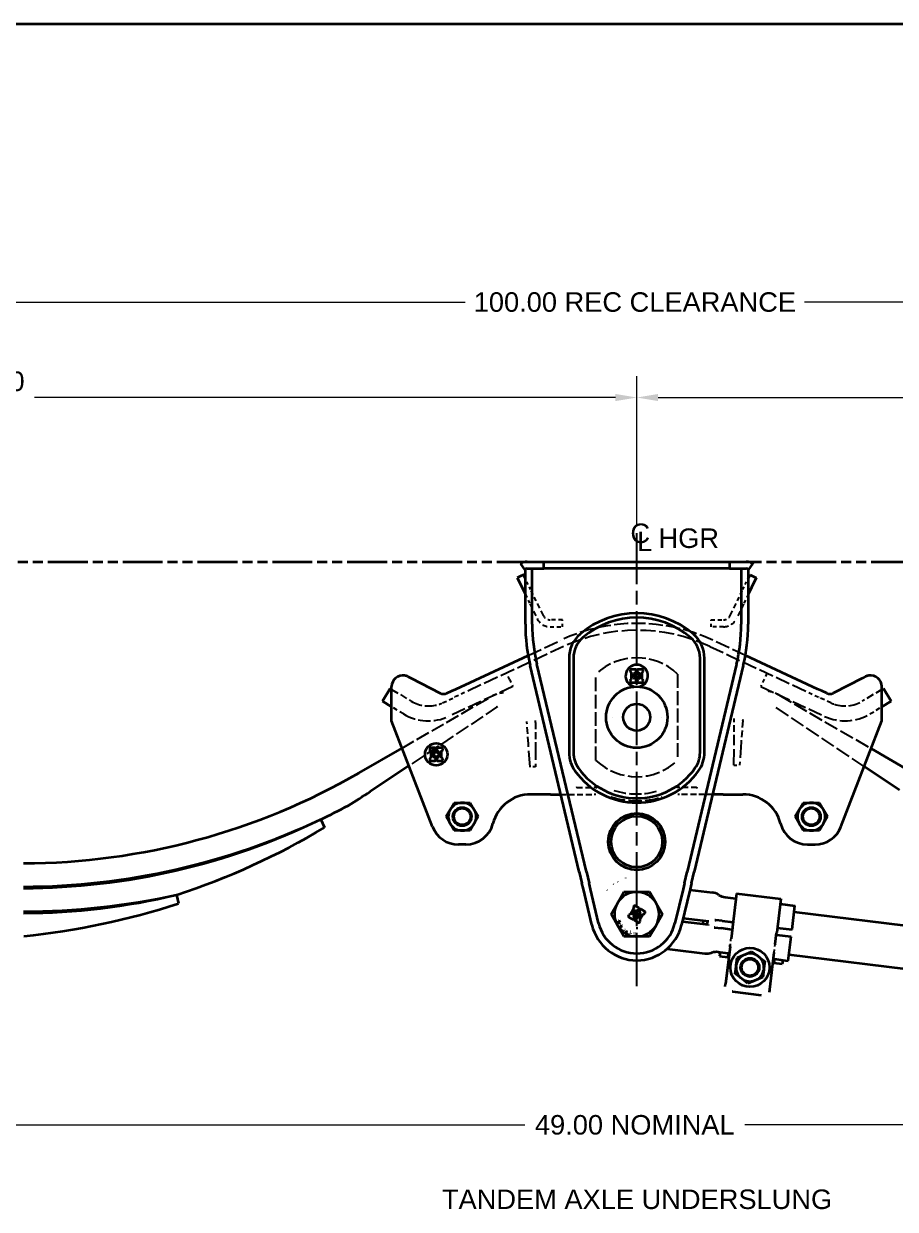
# Model space of a CAD drawing. Header units: inches. Extents: x 0 to 133, y 0 to 86.
# Drawn here: x 47.95 to 77.28, y 46.04 to 85.92 of the extents above; entities that cross this region are included whole.
import ezdxf
from ezdxf.enums import TextEntityAlignment as Align

# ---------------------------------------------------------------- set-up
doc = ezdxf.new("R2010")
doc.units = ezdxf.units.IN
doc.header["$LTSCALE"] = 4
doc.header["$MEASUREMENT"] = 0
for name, pattern in [('CHAIN', [0.7087, 0.4724, -0.0591, 0.1181, -0.0591]), ('DASHED', [0.2067, 0.1654, -0.0413]), ('DOUBLE_DASH_CHAIN', [1.2403, 0.6614, -0.0827, 0.1654, -0.0827, 0.1654, -0.0827])]:
    doc.linetypes.add(name, pattern=pattern)
for name, color, linetype, lineweight in [('Center Mark(Hutchens)', 7, 'Continuous', 25), ('Centerline(Hutchens)', 7, 'Continuous', 25), ('Dimensions(Hutchens)', 7, 'Continuous', 25), ('Hidden Edges(Hutchens)', 7, 'DASHED', 25), ('Phantom Lines(Hutchens)', 7, 'DOUBLE_DASH_CHAIN', 70), ('Sketch Geometry(Hutchens)', 7, 'Continuous', 35), ('Symbols(Hutchens)', 7, 'Continuous', 25), ('Visible Edges(Hutchens)', 7, 'Continuous', 35)]:
    doc.layers.add(name, color=color, linetype=linetype, lineweight=lineweight)
doc.styles.add('Hutchens .164', font='ARIAL.TTF')
doc.styles.add('Hutchens .180', font='ARIAL.TTF')
doc.dimstyles.new('HUTCHENS STD DIM X.XX', dxfattribs={"dimscale": 4, "dimtxt": 0.164, "dimasz": 0.18, "dimexe": 0.18, "dimexo": 0.0625, "dimgap": 0.09, "dimtad": 0, "dimtih": 1, "dimtoh": 1, "dimrnd": 1e-08, "dimzin": 4, "dimdsep": 46, "dimtxsty": 'Hutchens .164', "dimcen": 0.09, "dimclrd": 211, "dimclre": 211, "dimclrt": 7, "dimadec": 0, "dimazin": 1, "dimtfac": 0.762195, "dimtofl": 0, "dimtmove": 0, "dimatfit": 3, "dimfxl": 0, "dimtolj": 1, "dimtzin": 0, "dimlwd": 9, "dimlwe": 9, "dimarcsym": 0})

# ---------------------------------------------------------------- blocks, each defined once
blk = doc.blocks.new('Borders D-SIZE')
at = {"layer": 'Sketch Geometry(Hutchens)'}
blk.add_line((0.9537, 21.4797), (32.9537, 21.4797), dxfattribs=at)
at = {"layer": 'Symbols(Hutchens)', "color": 7}
for tag, height, style, p in [('PART_NO', 0.164, 'Hutchens .164', (33.0853, 2.8866)), ('REV', 0.18, 'Hutchens .180', (33.0853, 1.5662)), ('SHTS_(TOTAL)', 0.164, 'Hutchens .164', (33.1339, 0.6452))]:
    blk.add_attdef(tag, text='', height=height, rotation=270, dxfattribs=dict(at, style=style)).set_placement(p, align=Align.MIDDLE_CENTER)
blk = doc.blocks.new('*D31')
at = {"layer": 'Defpoints', "color": 0, "linetype": 'Continuous'}
for p in [(43.929, 61.04), (93.104, 61.05), (93.104, 48.88)]:
    blk.add_point(p, dxfattribs=at)
at = {"layer": 'Dimensions(Hutchens)', "color": 211, "linetype": 'Continuous', "lineweight": 9}
for p, q in [((43.929, 60.79), (43.929, 48.16)), ((93.104, 60.8), (93.104, 48.16)), ((44.649, 48.88), (64.817, 48.88)), ((92.384, 48.88), (72.216, 48.88))]:
    blk.add_line(p, q, dxfattribs=at)
at = {"layer": 'Dimensions(Hutchens)', "color": 211, "linetype": 'Continuous'}
for points in [[(44.649, 49), (44.649, 48.76), (43.929, 48.88)], [(92.384, 49), (92.384, 48.76), (93.104, 48.88)]]:
    blk.add_solid(points, dxfattribs=at)
at = {"layer": 'Dimensions(Hutchens)', "color": 7, "linetype": 'Continuous', "lineweight": 9, "insert": (68.516, 48.88), "char_height": 0.656, "attachment_point": 5, "style": 'Hutchens .164'}
blk.add_mtext('\\A1;49.00 NOMINAL', dxfattribs=at)
blk = doc.blocks.new('*D35')
at = {"layer": 'Defpoints', "color": 0, "linetype": 'Continuous'}
for p in [(68.582, 73.346), (68.582, 68.786), (25.082, 68.517)]:
    blk.add_point(p, dxfattribs=at)
at = {"layer": 'Dimensions(Hutchens)', "color": 211, "linetype": 'Continuous', "lineweight": 9}
for p, q in [((25.082, 68.767), (25.082, 74.066)), ((68.582, 69.036), (68.582, 74.066)), ((25.802, 73.346), (45.353, 73.346)), ((67.862, 73.346), (48.311, 73.346))]:
    blk.add_line(p, q, dxfattribs=at)
at = {"layer": 'Dimensions(Hutchens)', "color": 211, "linetype": 'Continuous'}
for points in [[(25.802, 73.466), (25.802, 73.226), (25.082, 73.346)], [(67.862, 73.466), (67.862, 73.226), (68.582, 73.346)]]:
    blk.add_solid(points, dxfattribs=at)
at = {"layer": 'Dimensions(Hutchens)', "color": 7, "linetype": 'Continuous', "lineweight": 9, "insert": (46.832, 73.346), "char_height": 0.656, "attachment_point": 5, "style": 'Hutchens .164'}
blk.add_mtext('\\A1;43.50\\PTYP', dxfattribs=at)
blk = doc.blocks.new('*D38')
at = {"layer": 'Defpoints', "color": 0, "linetype": 'Continuous'}
for p in [(112.082, 73.346), (68.582, 68.786), (112.082, 68.858)]:
    blk.add_point(p, dxfattribs=at)
at = {"layer": 'Dimensions(Hutchens)', "color": 211, "linetype": 'Continuous', "lineweight": 9}
for p, q in [((68.582, 69.036), (68.582, 74.066)), ((112.082, 69.108), (112.082, 74.066)), ((69.302, 73.346), (88.853, 73.346)), ((111.362, 73.346), (91.811, 73.346))]:
    blk.add_line(p, q, dxfattribs=at)
at = {"layer": 'Dimensions(Hutchens)', "color": 211, "linetype": 'Continuous'}
for points in [[(69.302, 73.466), (69.302, 73.226), (68.582, 73.346)], [(111.362, 73.466), (111.362, 73.226), (112.082, 73.346)]]:
    blk.add_solid(points, dxfattribs=at)
at = {"layer": 'Dimensions(Hutchens)', "color": 7, "linetype": 'Continuous', "lineweight": 9, "insert": (90.332, 73.346), "char_height": 0.656, "attachment_point": 5, "style": 'Hutchens .164'}
blk.add_mtext('\\A1;43.50', dxfattribs=at)
blk = doc.blocks.new('*D39')
at = {"layer": 'Defpoints', "color": 0, "linetype": 'Continuous'}
for p in [(18.519, 76.553), (118.519, 64.393), (18.519, 58.906)]:
    blk.add_point(p, dxfattribs=at)
at = {"layer": 'Dimensions(Hutchens)', "color": 211, "linetype": 'Continuous', "lineweight": 9}
for p, q in [((18.519, 59.156), (18.519, 77.273)), ((118.519, 64.643), (118.519, 77.273)), ((19.239, 76.553), (62.809, 76.553)), ((117.799, 76.553), (74.229, 76.553))]:
    blk.add_line(p, q, dxfattribs=at)
at = {"layer": 'Dimensions(Hutchens)', "color": 211, "linetype": 'Continuous'}
for points in [[(19.239, 76.673), (19.239, 76.433), (18.519, 76.553)], [(117.799, 76.673), (117.799, 76.433), (118.519, 76.553)]]:
    blk.add_solid(points, dxfattribs=at)
at = {"layer": 'Dimensions(Hutchens)', "color": 7, "linetype": 'Continuous', "lineweight": 9, "insert": (68.519, 76.553), "char_height": 0.656, "attachment_point": 5, "style": 'Hutchens .164'}
blk.add_mtext('\\A1;100.00 REC CLEARANCE', dxfattribs=at)
blk = doc.blocks.new('CL HGR')
at = {"layer": 'Symbols(Hutchens)', "color": 7, "char_height": 0.164, "attachment_point": 5, "style": 'Hutchens .164'}
for s, insert in [('C', (0.0294, -0.0028)), ('L', (0.068, -0.0698)), ('HGR', (0.4373, -0.044))]:
    blk.add_mtext(s, dxfattribs=dict(at, insert=insert))

msp = doc.modelspace()

# ---------------------------------------------------------------- linework, layer by layer
at = {"layer": 'Center Mark(Hutchens)', "linetype": 'CHAIN', "ltscale": 0.069341}
msp.add_line((68.5819, 55.9681), (68.5819, 55.4681), dxfattribs=at)
at = {"layer": 'Centerline(Hutchens)', "linetype": 'CHAIN', "ltscale": 0.954115}
msp.add_line((68.5819, 53.5419), (68.5819, 68.7858), dxfattribs=at)
at = {"layer": 'Hidden Edges(Hutchens)', "ltscale": 0.148122}
for p, q in [((64.9284, 67.0542), (64.8319, 67.252)), ((72.2355, 67.0542), (72.3319, 67.252))]:
    msp.add_line(p, q, dxfattribs=at)
at = {"layer": 'Hidden Edges(Hutchens)', "ltscale": 0.105982}
for p, q in [((65.0104, 66.8862), (64.9284, 67.0542)), ((72.1535, 66.8862), (72.2355, 67.0542))]:
    msp.add_line(p, q, dxfattribs=at)
at = {"layer": 'Hidden Edges(Hutchens)', "ltscale": 0.167822}
for p, q in [((64.8319, 66.7228), (64.9845, 66.41)), ((72.3319, 66.7228), (72.1794, 66.41))]:
    msp.add_line(p, q, dxfattribs=at)
at = {"layer": 'Hidden Edges(Hutchens)', "ltscale": 0.202177}
for p, q in [((65.193, 66.5117), (65.0104, 66.8862)), ((71.9709, 66.5117), (72.1535, 66.8862))]:
    msp.add_line(p, q, dxfattribs=at)
at = {"layer": 'Hidden Edges(Hutchens)', "ltscale": 0.265712}
for p, q in [((64.9845, 66.41), (65.2292, 65.9083)), ((65.4377, 66.01), (65.193, 66.5117)), ((71.7262, 66.01), (71.9709, 66.5117)), ((72.1794, 66.41), (71.9347, 65.9083))]:
    msp.add_line(p, q, dxfattribs=at)
at = {"layer": 'Hidden Edges(Hutchens)', "ltscale": 0.199666}
for p, q in [((66.0819, 65.8696), (65.6624, 65.8696)), ((71.0819, 65.8696), (71.5015, 65.8696)), ((65.6624, 65.6376), (66.0819, 65.6376)), ((71.5015, 65.6376), (71.0819, 65.6376))]:
    msp.add_line(p, q, dxfattribs=at)
at = {"layer": 'Hidden Edges(Hutchens)', "ltscale": 0.110372}
for p, q in [((66.0819, 65.6376), (66.0819, 65.8696)), ((71.0819, 65.6376), (71.0819, 65.8696))]:
    msp.add_line(p, q, dxfattribs=at)
at = {"layer": 'Hidden Edges(Hutchens)', "ltscale": 0.733662}
for p, q in [((64.924, 64.6713), (66.0239, 65.1832)), ((72.2399, 64.6713), (71.14, 65.1832))]:
    msp.add_line(p, q, dxfattribs=at)
at = {"layer": 'Hidden Edges(Hutchens)', "ltscale": 0.742629}
for p, q in [((66.1217, 64.9729), (62.7867, 63.4207)), ((71.0421, 64.9729), (74.3772, 63.4207))]:
    msp.add_line(p, q, dxfattribs=at)
at = {"layer": 'Hidden Edges(Hutchens)', "ltscale": 0.186893}
for p, q in [((64.3045, 63.8513), (64.199, 64.078)), ((72.9644, 64.0782), (72.8589, 63.8516))]:
    msp.add_line(p, q, dxfattribs=at)
at = {"layer": 'Hidden Edges(Hutchens)', "ltscale": 0.118944}
for p, q in [((64.3045, 63.8513), (64.41, 63.6247)), ((72.8589, 63.8516), (72.7534, 63.6249))]:
    msp.add_line(p, q, dxfattribs=at)
at = {"layer": 'Hidden Edges(Hutchens)', "ltscale": 0.702646}
for p, q in [((67.2069, 61.1407), (67.2069, 64.0454)), ((69.9569, 64.0454), (69.9569, 61.1407))]:
    msp.add_line(p, q, dxfattribs=at)
at = {"layer": 'Hidden Edges(Hutchens)', "ltscale": 0.366158}
msp.add_line((60.3319, 63.5285), (60.991, 63.1319), dxfattribs=at)
at = {"layer": 'Hidden Edges(Hutchens)', "ltscale": 0.71813}
for p, q in [((64.41, 63.6247), (62.2568, 62.6225)), ((72.7534, 63.6249), (74.9066, 62.6228))]:
    msp.add_line(p, q, dxfattribs=at)
at = {"layer": 'Hidden Edges(Hutchens)', "ltscale": 0.187622}
for p, q in [((62.7867, 63.4207), (62.4553, 63.2665)), ((74.3772, 63.4207), (74.7086, 63.2665))]:
    msp.add_line(p, q, dxfattribs=at)
at = {"layer": 'Hidden Edges(Hutchens)', "ltscale": 0.366436}
msp.add_line((76.8319, 63.5291), (76.1724, 63.1321), dxfattribs=at)
at = {"layer": 'Hidden Edges(Hutchens)', "ltscale": 0.696024}
msp.add_line((60.684, 61.5577), (63.6751, 63.2827), dxfattribs=at)
at = {"layer": 'Hidden Edges(Hutchens)', "ltscale": 0.214996}
msp.add_line((62.0458, 63.0759), (62.4553, 63.2665), dxfattribs=at)
at = {"layer": 'Hidden Edges(Hutchens)', "ltscale": 0.724523}
msp.add_line((73.3631, 63.3412), (76.4722, 61.538), dxfattribs=at)
at = {"layer": 'Hidden Edges(Hutchens)', "ltscale": 0.214733}
msp.add_line((75.1176, 63.0761), (74.7086, 63.2665), dxfattribs=at)
at = {"layer": 'Hidden Edges(Hutchens)', "ltscale": 0.222863}
msp.add_line((60.7331, 62.7035), (60.3319, 62.945), dxfattribs=at)
at = {"layer": 'Hidden Edges(Hutchens)', "ltscale": 0.722965}
msp.add_line((63.8997, 62.9494), (60.9146, 60.9614), dxfattribs=at)
at = {"layer": 'Hidden Edges(Hutchens)', "ltscale": 0.017527}
msp.add_line((63.8797, 62.9589), (63.8638, 62.9254), dxfattribs=at)
at = {"layer": 'Hidden Edges(Hutchens)', "ltscale": 0.743437}
msp.add_line((76.2381, 60.9327), (73.1735, 62.9844), dxfattribs=at)
at = {"layer": 'Hidden Edges(Hutchens)', "ltscale": 0.223141}
msp.add_line((76.4303, 62.7037), (76.8319, 62.9455), dxfattribs=at)
at = {"layer": 'Hidden Edges(Hutchens)'}
for p, q in [((64.8877, 62.4185), (64.8877, 62.4186)), ((72.1484, 62.48), (72.1484, 62.48))]:
    msp.add_line(p, q, dxfattribs=at)
at = {"layer": 'Hidden Edges(Hutchens)', "ltscale": 0.350022}
for p, q in [((64.9362, 61.7023), (64.8877, 62.4185)), ((72.1484, 62.48), (72.0981, 61.7638))]:
    msp.add_line(p, q, dxfattribs=at)
at = {"layer": 'Hidden Edges(Hutchens)', "ltscale": 0.349333}
for p, q in [((65.1747, 62.4194), (65.1769, 61.703)), ((71.8575, 61.7652), (71.8614, 62.4816))]:
    msp.add_line(p, q, dxfattribs=at)
at = {"layer": 'Hidden Edges(Hutchens)', "ltscale": 0.548042}
for p, q in [((67.7589, 62.5931), (67.7589, 62.5931)), ((69.4049, 62.5931), (69.4049, 62.5931))]:
    msp.add_line(p, q, dxfattribs=at)
at = {"layer": 'Hidden Edges(Hutchens)', "ltscale": 0.818712}
for p, q in [((64.9892, 60.9189), (64.9362, 61.7023)), ((72.0981, 61.7638), (72.0432, 60.9806))]:
    msp.add_line(p, q, dxfattribs=at)
at = {"layer": 'Hidden Edges(Hutchens)', "ltscale": 0.817991}
for p, q in [((65.1769, 61.703), (65.1792, 60.9194)), ((71.8532, 60.9816), (71.8575, 61.7652))]:
    msp.add_line(p, q, dxfattribs=at)
at = {"layer": 'Hidden Edges(Hutchens)', "ltscale": 0.090374}
for p, q in [((65.1792, 60.9194), (64.9892, 60.9189)), ((71.8532, 60.9816), (72.0432, 60.9806))]:
    msp.add_line(p, q, dxfattribs=at)
at = {"layer": 'Hidden Edges(Hutchens)', "ltscale": 0.273479}
for p, q in [((66.573, 60.2313), (67.1475, 60.2313)), ((70.5909, 60.2313), (70.0164, 60.2313))]:
    msp.add_line(p, q, dxfattribs=at)
at = {"layer": 'Hidden Edges(Hutchens)', "ltscale": 0.273787}
for p, q in [((66.0263, 59.9993), (66.573, 59.9993)), ((71.1376, 59.9993), (70.5909, 59.9993))]:
    msp.add_line(p, q, dxfattribs=at)
at = {"layer": 'Hidden Edges(Hutchens)', "ltscale": 0.301688}
for p, q in [((66.573, 59.9993), (67.1475, 59.9993)), ((70.5909, 59.9993), (70.0164, 59.9993))]:
    msp.add_line(p, q, dxfattribs=at)
at = {"layer": 'Hidden Edges(Hutchens)', "ltscale": 0.007043}
for p, q in [((67.9342, 57.0721), (67.9418, 57.0591)), ((68.2035, 57.1909), (68.2079, 57.1765)), ((67.6021, 56.7681), (67.5904, 56.7776)), ((67.8107, 56.9708), (67.8016, 56.9827))]:
    msp.add_line(p, q, dxfattribs=at)
at = {"layer": 'Hidden Edges(Hutchens)', "ltscale": 0.125298}
for p, q in [((71.7211, 54.8672), (71.7532, 55.1285)), ((73.2099, 54.6843), (73.242, 54.9455))]:
    msp.add_line(p, q, dxfattribs=at)
at = {"layer": 'Hidden Edges(Hutchens)', "ltscale": 1.90448e-05}
for p, q in [((71.6945, 54.6482), (71.6942, 54.6482)), ((71.6777, 54.5142), (71.678, 54.5142))]:
    msp.add_line(p, q, dxfattribs=at)
at = {"layer": 'Hidden Edges(Hutchens)', "ltscale": 0.005895}
msp.add_line((73.242, 54.9455), (73.2433, 54.9558), dxfattribs=at)
at = {"layer": 'Hidden Edges(Hutchens)', "ltscale": 0.152027, "flags": 128}
for points in [[(62.4553, 63.2665), (62.4441, 63.2723)], [(74.7086, 63.2665), (74.7197, 63.2723)]]:
    msp.add_lwpolyline(points, dxfattribs=at)
at = {"layer": 'Hidden Edges(Hutchens)', "ltscale": 0.842816, "flags": 128}
msp.add_lwpolyline([(64.8877, 62.4186), (64.8843, 62.4481)], dxfattribs=at)
at = {"layer": 'Hidden Edges(Hutchens)', "ltscale": 0.680729, "flags": 128}
for points in [[(65.1747, 62.4194), (65.1721, 62.488)], [(71.8614, 62.4816), (71.8641, 62.5502)]]:
    msp.add_lwpolyline(points, dxfattribs=at)
at = {"layer": 'Hidden Edges(Hutchens)', "ltscale": 0.809878, "flags": 128}
msp.add_lwpolyline([(72.1484, 62.48), (72.1644, 62.5311)], dxfattribs=at)
at = {"layer": 'Hidden Edges(Hutchens)', "ltscale": 0.565589, "flags": 128}
for points in [[(66.573, 60.2313), (66.5409, 60.2213)], [(70.5909, 60.2313), (70.623, 60.2213)]]:
    msp.add_lwpolyline(points, dxfattribs=at)
at = {"layer": 'Hidden Edges(Hutchens)', "ltscale": 0.301803, "flags": 128}
for points in [[(67.2094, 60.2305), (67.2329, 60.2297)], [(69.9545, 60.2305), (69.931, 60.2297)]]:
    msp.add_lwpolyline(points, dxfattribs=at)
at = {"layer": 'Hidden Edges(Hutchens)', "ltscale": 0.27242, "flags": 128}
for points in [[(67.7436, 59.9084), (67.7212, 59.9153)], [(69.4202, 59.9084), (69.4427, 59.9153)]]:
    msp.add_lwpolyline(points, dxfattribs=at)
at = {"layer": 'Hidden Edges(Hutchens)', "ltscale": 0.256272}
for centre, start, end in [((65.6624, 66.1196), 206, 270), ((71.5015, 66.1196), 270, 334)]:
    msp.add_arc(centre, 0.482, start, end, dxfattribs=at)
at = {"layer": 'Hidden Edges(Hutchens)', "ltscale": 0.132873}
for centre, start, end in [((65.6624, 66.1196), 206, 270), ((71.5015, 66.1196), 270, 334)]:
    msp.add_arc(centre, 0.25, start, end, dxfattribs=at)
at = {"layer": 'Hidden Edges(Hutchens)', "ltscale": 0.709781}
msp.add_arc((68.5819, 59.6868), 6.0625, 65.04207, 114.95793, dxfattribs=at)
at = {"layer": 'Hidden Edges(Hutchens)', "ltscale": 0.767947}
msp.add_arc((68.5819, 59.6868), 5.8305, 65.04207, 114.95793, dxfattribs=at)
at = {"layer": 'Hidden Edges(Hutchens)', "ltscale": 0.73347}
for start, end in [(46.56746, 133.43254), (226.56746, 313.43254)]:
    msp.add_arc((68.5819, 62.5931), 2, start, end, dxfattribs=at)
at = {"layer": 'Hidden Edges(Hutchens)', "ltscale": 0.211001}
for centre, start, end in [((64.1747, 62.4164), 94.5724, 119.97324), ((72.8614, 62.4761), 59.88663, 85.28747)]:
    msp.add_arc(centre, 1, start, end, dxfattribs=at)
at = {"layer": 'Hidden Edges(Hutchens)', "ltscale": 0.589199}
for centre, start, end in [((61.5711, 64.0958), 238.95793, 288.57856), ((75.5923, 64.096), 251.42144, 301.04207)]:
    msp.add_arc(centre, 1.125, start, end, dxfattribs=at)
at = {"layer": 'Hidden Edges(Hutchens)', "ltscale": 0.059545}
for centre, start, end in [((61.5711, 64.0958), 288.57856, 294.95793), ((75.5923, 64.096), 245.04207, 251.42144)]:
    msp.add_arc(centre, 1.125, start, end, dxfattribs=at)
at = {"layer": 'Hidden Edges(Hutchens)', "ltscale": 0.64032}
for centre, start, end in [((61.5711, 64.0958), 238.95793, 294.95793), ((75.5923, 64.096), 245.04207, 301.04207)]:
    msp.add_arc(centre, 1.625, start, end, dxfattribs=at)
at = {"layer": 'Hidden Edges(Hutchens)', "ltscale": 0.029384}
for centre, start, end in [((67.1475, 57.9993), 88.41052, 90), ((70.0164, 57.9993), 90, 91.58948)]:
    msp.add_arc(centre, 2.232, start, end, dxfattribs=at)
at = {"layer": 'Hidden Edges(Hutchens)', "ltscale": 0.02632}
for centre, start, end in [((67.1475, 57.9993), 88.41052, 90), ((70.0164, 57.9993), 90, 91.58948)]:
    msp.add_arc(centre, 2, start, end, dxfattribs=at)
at = {"layer": 'Hidden Edges(Hutchens)', "ltscale": 0.686378}
msp.add_arc((68.5819, 62.5931), 2.8125, 252.65856, 287.34144, dxfattribs=at)
at = {"layer": 'Hidden Edges(Hutchens)', "ltscale": 0.629759}
msp.add_arc((68.5819, 62.5931), 2.5805, 252.65856, 287.34144, dxfattribs=at)
at = {"layer": 'Phantom Lines(Hutchens)', "lineweight": 35, "ltscale": 0.507841}
msp.add_line((16.0061, 67.8251), (121.8251, 67.8251), dxfattribs=at)
at = {"layer": 'Visible Edges(Hutchens)'}
for p, q in [((64.8944, 67.8251), (65.4569, 67.8251)), ((65.4569, 67.8251), (65.8319, 67.8251)), ((65.4569, 67.5931), (65.4569, 67.8251)), ((65.8319, 67.8251), (68.5507, 67.8251)), ((68.5507, 67.8251), (68.6132, 67.8251)), ((68.5819, 67.7938), (68.5507, 67.8251)), ((68.6132, 67.8251), (68.5819, 67.7938)), ((68.6132, 67.8251), (71.3319, 67.8251)), ((71.3319, 67.8251), (71.7069, 67.8251)), ((71.7069, 67.8251), (72.2694, 67.8251)), ((71.7069, 67.8251), (71.7069, 67.5931)), ((64.8123, 67.5671), (64.679, 67.757)), ((64.8319, 65.7181), (64.8319, 67.5787)), ((64.8944, 67.5931), (65.4569, 67.5931)), ((65.0639, 65.7181), (65.0639, 67.5931)), ((65.8319, 67.5931), (65.4569, 67.5931)), ((71.3319, 67.5931), (65.8319, 67.5931)), ((71.7069, 67.5931), (71.3319, 67.5931)), ((71.7069, 67.5931), (72.2694, 67.5931)), ((72.0999, 67.5931), (72.0999, 65.7181)), ((72.3319, 67.5787), (72.3319, 65.7181)), ((72.3516, 67.5671), (72.4849, 67.757)), ((64.6741, 67.3426), (64.5574, 67.2857)), ((64.5574, 67.2857), (64.7199, 66.9525)), ((64.7659, 67.3874), (64.6741, 67.3426)), ((64.8319, 67.252), (64.7659, 67.3874)), ((72.3319, 67.252), (72.398, 67.3874)), ((72.398, 67.3874), (72.4897, 67.3426)), ((72.6065, 67.2857), (72.444, 66.9525)), ((72.4897, 67.3426), (72.6065, 67.2857)), ((64.7199, 66.9525), (64.8018, 66.7845)), ((64.8018, 66.7845), (64.8319, 66.7228)), ((72.362, 66.7845), (72.3319, 66.7228)), ((72.444, 66.9525), (72.362, 66.7845)), ((62.4957, 63.5411), (64.924, 64.6713)), ((74.6682, 63.5411), (72.2399, 64.6713)), ((66.6482, 57.3886), (64.9952, 64.3278)), ((66.8866, 57.3886), (65.2209, 64.3815)), ((66.3019, 64.5805), (66.3019, 61.4061)), ((66.4511, 64.5805), (66.4511, 61.4061)), ((68.5351, 64.2025), (68.3944, 64.2025)), ((68.7694, 64.2025), (68.6288, 64.2025)), ((71.943, 64.3815), (70.2772, 57.3886)), ((72.1686, 64.3278), (70.5157, 57.3886)), ((70.7128, 61.4061), (70.7128, 64.5805)), ((70.862, 61.4061), (70.862, 64.5805)), ((60.8774, 63.9584), (60.9878, 63.902)), ((60.9878, 63.902), (61.9683, 63.4016)), ((68.3632, 64.1712), (68.3632, 64.14)), ((68.3632, 63.8275), (68.3632, 63.7962)), ((68.3944, 64.1087), (68.3992, 64.1087)), ((68.3992, 63.8587), (68.3944, 63.8587)), ((68.3992, 64.1087), (68.3992, 63.8587)), ((68.5242, 64.1087), (68.5351, 64.1087)), ((68.5242, 64.1023), (68.5242, 64.1087)), ((68.5242, 63.8587), (68.5242, 63.8651)), ((68.5351, 63.8587), (68.5242, 63.8587)), ((68.5663, 64.14), (68.5663, 64.1712)), ((68.5663, 63.7962), (68.5663, 63.8275)), ((68.5976, 64.1712), (68.5976, 64.14)), ((68.5976, 63.8275), (68.5976, 63.7962)), ((68.6288, 64.1087), (68.6397, 64.1087)), ((68.6397, 63.8587), (68.6288, 63.8587)), ((68.6397, 64.1087), (68.6397, 64.1023)), ((68.6397, 63.8651), (68.6397, 63.8587)), ((68.7647, 63.8587), (68.7647, 64.1087)), ((68.7647, 64.1087), (68.7694, 64.1087)), ((68.7694, 63.8587), (68.7647, 63.8587)), ((68.8007, 64.14), (68.8007, 64.1712)), ((68.8007, 63.7962), (68.8007, 63.8275)), ((76.1761, 63.902), (75.1956, 63.4016)), ((76.2865, 63.9584), (76.1761, 63.902)), ((60.0189, 63.1334), (60.2768, 63.5617)), ((60.2768, 63.5617), (60.3319, 63.5285)), ((60.3319, 62.4681), (60.3319, 63.6243)), ((62.1874, 63.3977), (62.3574, 63.4768)), ((62.3574, 63.4768), (62.4957, 63.5411)), ((68.3944, 63.765), (68.5351, 63.765)), ((68.6288, 63.765), (68.7694, 63.765)), ((74.8065, 63.4768), (74.6682, 63.5411)), ((74.9765, 63.3977), (74.8065, 63.4768)), ((76.8319, 62.4681), (76.8319, 63.6243)), ((76.8866, 63.562), (76.8319, 63.5291)), ((77.1444, 63.1336), (76.8866, 63.562)), ((60.3319, 62.945), (60.0189, 63.1334)), ((76.8319, 62.9455), (77.1444, 63.1336)), ((61.7076, 58.9112), (60.3319, 62.4681)), ((75.4563, 58.9112), (76.8319, 62.4681)), ((59.2398, 60.7248), (60.684, 61.5577)), ((61.6132, 61.5306), (61.6132, 61.5001)), ((61.7851, 61.5618), (61.6444, 61.5618)), ((61.6444, 61.4688), (61.6492, 61.4688)), ((61.6492, 61.4688), (61.6492, 61.2173)), ((61.7742, 61.4688), (61.7851, 61.4688)), ((61.7742, 61.4616), (61.7742, 61.4688)), ((61.8163, 61.5001), (61.8163, 61.5306)), ((61.8476, 61.5306), (61.8476, 61.5001)), ((62.0194, 61.5618), (61.8788, 61.5618)), ((61.8788, 61.4688), (61.8897, 61.4688)), ((61.8897, 61.4688), (61.8897, 61.4616)), ((62.0147, 61.2173), (62.0147, 61.4688)), ((62.0147, 61.4688), (62.0194, 61.4688)), ((62.0507, 61.5001), (62.0507, 61.5306)), ((76.4722, 61.538), (77.7921, 60.7725)), ((61.6132, 61.1861), (61.6132, 61.1556)), ((61.6492, 61.2173), (61.6444, 61.2173)), ((61.6444, 61.1243), (61.7851, 61.1243)), ((61.7742, 61.2173), (61.7742, 61.2245)), ((61.7851, 61.2173), (61.7742, 61.2173)), ((61.8163, 61.1556), (61.8163, 61.1861)), ((61.8476, 61.1861), (61.8476, 61.1556)), ((61.8897, 61.2173), (61.8788, 61.2173)), ((61.8788, 61.1243), (62.0194, 61.1243)), ((61.8897, 61.2245), (61.8897, 61.2173)), ((62.0194, 61.2173), (62.0147, 61.2173)), ((62.0507, 61.1556), (62.0507, 61.1861)), ((60.9146, 60.9614), (59.606, 60.0899)), ((77.4244, 60.1385), (76.2381, 60.9327)), ((65.6777, 59.9993), (65.0105, 59.9993)), ((65.6777, 59.9993), (65.7069, 59.9993)), ((65.7069, 59.9993), (66.0263, 59.9993)), ((71.4569, 59.9993), (71.1376, 59.9993)), ((71.4862, 59.9993), (71.4569, 59.9993)), ((71.4862, 59.9993), (72.1534, 59.9993)), ((62.1654, 59.2493), (62.3008, 59.4838)), ((62.3008, 59.4838), (62.4362, 59.7183)), ((62.4362, 59.7183), (62.7069, 59.7183)), ((62.7069, 59.7183), (62.9777, 59.7183)), ((62.9777, 59.7183), (63.1131, 59.4838)), ((63.1131, 59.4838), (63.2485, 59.2493)), ((73.9154, 59.2493), (74.0508, 59.4838)), ((74.0508, 59.4838), (74.1862, 59.7183)), ((74.1862, 59.7183), (74.4569, 59.7183)), ((74.4569, 59.7183), (74.7277, 59.7183)), ((74.7277, 59.7183), (74.8631, 59.4838)), ((74.8631, 59.4838), (74.9985, 59.2493)), ((57.9431, 59.1567), (58.0714, 58.8855)), ((62.3008, 59.0148), (62.1654, 59.2493)), ((63.2485, 59.2493), (63.1131, 59.0148)), ((74.0508, 59.0148), (73.9154, 59.2493)), ((74.9985, 59.2493), (74.8631, 59.0148)), ((62.4362, 58.7803), (62.3008, 59.0148)), ((62.7069, 58.7803), (62.4362, 58.7803)), ((62.9777, 58.7803), (62.7069, 58.7803)), ((63.1131, 59.0148), (62.9777, 58.7803)), ((74.1862, 58.7803), (74.0508, 59.0148)), ((74.4569, 58.7803), (74.1862, 58.7803)), ((74.7277, 58.7803), (74.4569, 58.7803)), ((74.8631, 59.0148), (74.7277, 58.7803)), ((62.8319, 58.3118), (62.5819, 58.3118)), ((74.3319, 58.3118), (74.5819, 58.3118)), ((66.6482, 57.3886), (66.7386, 57.0088)), ((66.8866, 57.3886), (66.9771, 57.0088)), ((70.1868, 57.0088), (70.2772, 57.3886)), ((70.4253, 57.0088), (70.5157, 57.3886)), ((66.7855, 56.8118), (66.7386, 57.0088)), ((67.0722, 55.6085), (66.7855, 56.8118)), ((67.024, 56.8118), (66.9771, 57.0088)), ((67.2979, 55.6622), (67.024, 56.8118)), ((67.9324, 56.3431), (68.1489, 56.7181)), ((68.1489, 56.7181), (68.5819, 56.7181)), ((68.5819, 56.7181), (69.015, 56.7181)), ((69.015, 56.7181), (69.2315, 56.3431)), ((70.1399, 56.8118), (69.866, 55.6622)), ((70.3783, 56.8118), (70.0917, 55.6085)), ((70.1868, 57.0088), (70.1399, 56.8118)), ((70.3729, 56.7888), (71.1272, 56.6961)), ((70.4253, 57.0088), (70.3783, 56.8118)), ((71.3488, 56.6128), (71.3313, 56.6238)), ((71.9423, 56.667), (71.8027, 55.5315)), ((71.9423, 56.667), (73.4311, 56.4841)), ((53.0893, 56.6205), (53.1535, 56.3274)), ((67.7159, 55.9681), (67.9324, 56.3431)), ((68.4862, 56.2398), (68.471, 56.2134)), ((68.6507, 56.181), (68.5289, 56.2513)), ((69.2315, 56.3431), (69.448, 55.9681)), ((71.5529, 56.5405), (71.9212, 56.4953)), ((73.4311, 56.4841), (73.2915, 55.3485)), ((73.41, 56.3124), (73.9062, 56.2514)), ((73.808, 55.4519), (73.9062, 56.2514)), ((67.9324, 55.5931), (67.7159, 55.9681)), ((68.314, 55.9415), (68.2987, 55.9151)), ((68.3102, 55.8724), (68.432, 55.8021)), ((68.3608, 55.9506), (68.3567, 55.9529)), ((68.4865, 56.1684), (68.3608, 55.9506)), ((68.4691, 55.8881), (68.481, 55.9088)), ((68.4785, 55.8826), (68.4691, 55.8881)), ((68.4747, 55.8135), (68.4899, 55.8399)), ((68.4824, 56.1707), (68.4865, 56.1684)), ((68.5691, 55.8303), (68.5597, 55.8357)), ((68.5811, 55.8511), (68.5691, 55.8303)), ((68.5828, 56.0851), (68.5948, 56.1059)), ((68.5948, 56.1059), (68.6042, 56.1004)), ((68.6469, 56.1119), (68.6622, 56.1383)), ((68.6892, 56.1226), (68.674, 56.0962)), ((68.6773, 55.7678), (68.8031, 55.9856)), ((68.6948, 56.0481), (68.6828, 56.0273)), ((68.6854, 56.0535), (68.6948, 56.0481)), ((68.8537, 56.0638), (68.7319, 56.1341)), ((68.8031, 55.9856), (68.8072, 55.9832)), ((68.8499, 55.9947), (68.8651, 56.0211)), ((69.448, 55.9681), (69.2315, 55.5931)), ((70.1466, 55.8388), (71.0089, 55.7329)), ((73.8806, 56.0425), (82.5653, 54.9754)), ((68.0082, 55.6923), (67.8891, 55.6868)), ((67.8891, 55.6868), (67.8976, 55.672)), ((67.8976, 55.672), (68.0119, 55.6781)), ((68.1489, 55.2181), (67.9324, 55.5931)), ((67.9843, 55.5381), (67.9749, 55.5302)), ((67.9749, 55.5302), (68.0126, 55.4854)), ((67.9894, 55.753), (67.9772, 55.7459)), ((67.9772, 55.7459), (68.0082, 55.6923)), ((67.9983, 55.5214), (67.9843, 55.5381)), ((68.0275, 55.687), (67.9894, 55.753)), ((68.0599, 55.5731), (67.9983, 55.5214)), ((68.0083, 55.5096), (68.0911, 55.5791)), ((68.022, 55.4932), (68.0083, 55.5096)), ((68.0119, 55.6781), (68.0275, 55.687)), ((68.0126, 55.4854), (68.022, 55.4932)), ((68.0543, 55.5968), (68.0459, 55.5898)), ((68.0459, 55.5898), (68.0599, 55.5731)), ((68.0911, 55.5791), (68.0831, 55.5886)), ((68.517, 55.8243), (68.5017, 55.7979)), ((68.5132, 55.7552), (68.6349, 55.6849)), ((68.6814, 55.7654), (68.6773, 55.7678)), ((68.6776, 55.6963), (68.6929, 55.7227)), ((69.2315, 55.5931), (69.015, 55.2181)), ((70.9936, 55.6088), (70.1174, 55.7165)), ((70.8149, 55.6308), (70.8301, 55.7548)), ((70.9542, 55.7396), (70.9389, 55.6155)), ((71.1872, 55.522), (71.1958, 55.521)), ((71.2144, 55.5187), (71.1958, 55.521)), ((71.2144, 55.5187), (71.4242, 55.4929)), ((71.2263, 55.7691), (71.2177, 55.7702)), ((71.2263, 55.7691), (71.2449, 55.7668)), ((71.4547, 55.7411), (71.2449, 55.7668)), ((71.7924, 55.4477), (71.4242, 55.4929)), ((71.4547, 55.7411), (71.8229, 55.6958)), ((71.8018, 55.524), (71.7545, 55.1387)), ((71.8027, 55.5315), (71.8018, 55.524)), ((73.3117, 55.5129), (73.808, 55.4519)), ((68.1114, 55.4081), (68.1025, 55.3955)), ((68.112, 55.4077), (68.1114, 55.4081)), ((68.5819, 55.2181), (68.1489, 55.2181)), ((68.2303, 55.3902), (68.223, 55.3776)), ((68.223, 55.3776), (68.2623, 55.3549)), ((68.2696, 55.3675), (68.2303, 55.3902)), ((68.2623, 55.3549), (68.2696, 55.3675)), ((68.474, 55.2496), (68.471, 55.2328)), ((68.471, 55.2328), (68.5439, 55.22)), ((68.5463, 55.2337), (68.4883, 55.2439)), ((68.4936, 55.346), (68.4906, 55.3291)), ((68.4906, 55.3291), (68.4914, 55.329)), ((68.5439, 55.22), (68.5463, 55.2337)), ((69.015, 55.2181), (68.5819, 55.2181)), ((73.2433, 54.9558), (73.2906, 55.3411)), ((73.7775, 55.2038), (73.2812, 55.2648)), ((73.2915, 55.3485), (73.2906, 55.3411)), ((73.6793, 54.4043), (73.7775, 55.2038)), ((69.6056, 54.8015), (69.79, 54.7789)), ((69.79, 54.7789), (70.8753, 54.6455)), ((71.1105, 54.6727), (71.0908, 54.6663)), ((71.326, 54.6934), (71.3843, 54.6863)), ((71.3843, 54.6863), (71.3678, 54.5523)), ((71.3843, 54.6863), (71.6634, 54.652)), ((71.7211, 54.8672), (71.568, 53.6211)), ((71.6634, 54.652), (71.647, 54.518)), ((71.6942, 54.6482), (71.6634, 54.652)), ((72.2288, 54.6178), (72.4581, 54.7151)), ((72.4581, 54.7151), (72.657, 54.5652)), ((73.0568, 53.4381), (73.2099, 54.6843)), ((71.3678, 54.5523), (71.647, 54.518)), ((71.647, 54.518), (71.6777, 54.5142)), ((71.9239, 54.2133), (71.9292, 54.2563)), ((71.9292, 54.2563), (71.9596, 54.5035)), ((71.9596, 54.5035), (72.1889, 54.6009)), ((72.1889, 54.6009), (72.2288, 54.6178)), ((72.657, 54.5652), (72.6916, 54.5391)), ((72.6916, 54.5391), (72.8905, 54.3891)), ((72.8905, 54.3891), (72.8602, 54.1419)), ((73.1666, 54.3313), (73.1668, 54.3312)), ((73.1668, 54.3312), (73.1978, 54.3274)), ((73.183, 54.4653), (73.1833, 54.4652)), ((73.2143, 54.4614), (73.1833, 54.4652)), ((73.2143, 54.4614), (73.1978, 54.3274)), ((73.1978, 54.3274), (73.477, 54.2931)), ((73.2143, 54.4614), (73.4934, 54.4271)), ((73.4934, 54.4271), (73.477, 54.2931)), ((73.4934, 54.4271), (73.6793, 54.4043)), ((73.705, 54.6132), (82.3896, 53.5462)), ((71.8935, 53.966), (71.9239, 54.2133)), ((72.0924, 53.8161), (71.8935, 53.966)), ((72.8245, 53.8516), (72.5952, 53.7543)), ((72.8549, 54.0989), (72.8245, 53.8516)), ((72.8602, 54.1419), (72.8549, 54.0989)), ((71.5575, 53.5355), (71.568, 53.6211)), ((72.127, 53.79), (72.0924, 53.8161)), ((72.326, 53.6401), (72.127, 53.79)), ((72.5553, 53.7374), (72.326, 53.6401)), ((72.5952, 53.7543), (72.5553, 53.7374)), ((73.0463, 53.3525), (73.0568, 53.4381)), ((71.8057, 53.368), (72.765, 53.2502))]:
    msp.add_line(p, q, dxfattribs=at)
at = {"layer": 'Visible Edges(Hutchens)', "flags": 128}
for points in [[(64.679, 67.757), (64.6613, 67.7438)], [(64.7659, 67.3874), (64.7624, 67.3951)], [(72.398, 67.3874), (72.4014, 67.3951)], [(72.4849, 67.757), (72.5026, 67.7438)], [(68.0831, 55.5886), (68.082, 55.5879)], [(68.1339, 55.4358), (68.1342, 55.4349)], [(68.1408, 55.4683), (68.1401, 55.4673)], [(68.1493, 55.4377), (68.1491, 55.4385)], [(68.1546, 55.4595), (68.1556, 55.4609)], [(68.1674, 55.4866), (68.1664, 55.4863)], [(68.1882, 55.4697), (68.1886, 55.4694)], [(68.1958, 55.4804), (68.1951, 55.4809)], [(68.1967, 55.4555), (68.1967, 55.4538)], [(68.2115, 55.4563), (68.2113, 55.4572)], [(70.9936, 55.6088), (71.0007, 55.6028)], [(71.2177, 55.7702), (71.2092, 55.7711)], [(68.1025, 55.3955), (68.1028, 55.3951)], [(68.1127, 55.3863), (68.1142, 55.3853)], [(68.1224, 55.3965), (68.122, 55.3968)], [(68.1488, 55.4167), (68.1496, 55.4162)], [(68.1569, 55.3787), (68.1597, 55.3799)], [(68.1594, 55.4255), (68.159, 55.4259)], [(68.1741, 55.4092), (68.1725, 55.4073)], [(68.1808, 55.4186), (68.1801, 55.4187)], [(68.1854, 55.4247), (68.1852, 55.4244)], [(68.1966, 55.4124), (68.1978, 55.4142)], [(68.3199, 55.3338), (68.3187, 55.3305)], [(68.3267, 55.2929), (68.3268, 55.2948)], [(68.3346, 55.262), (68.3374, 55.2613)], [(68.3352, 55.3283), (68.3357, 55.3296)], [(68.3392, 55.2746), (68.3382, 55.2749)], [(68.3517, 55.3612), (68.3523, 55.3618)], [(68.3601, 55.2804), (68.3595, 55.2798)], [(68.3728, 55.3669), (68.3737, 55.3666)], [(68.3774, 55.3795), (68.3746, 55.3802)], [(68.3767, 55.3133), (68.3761, 55.3119)], [(68.3851, 55.3492), (68.3851, 55.3484)], [(68.392, 55.3077), (68.3931, 55.311)], [(68.4883, 55.2439), (68.4894, 55.2446)], [(68.4914, 55.329), (68.4917, 55.3291)], [(68.5041, 55.3335), (68.5046, 55.3336)], [(68.5075, 55.273), (68.5063, 55.272)], [(68.5215, 55.3342), (68.5221, 55.3341)], [(68.5251, 55.3477), (68.524, 55.3479)], [(68.5249, 55.269), (68.5256, 55.2696)], [(68.5351, 55.3269), (68.5354, 55.3265)], [(68.5383, 55.311), (68.5378, 55.3088)], [(68.5443, 55.2865), (68.5448, 55.2871)], [(68.5546, 55.309), (68.5548, 55.3111)], [(71.7211, 54.8672), (71.7294, 54.935)], [(73.2433, 54.9558), (73.2423, 54.9475)], [(71.8057, 53.368), (71.7883, 53.3704)], [(73.0463, 53.3525), (73.0445, 53.3423)]]:
    msp.add_lwpolyline(points, dxfattribs=at)
at = {"layer": 'Visible Edges(Hutchens)'}
for centre, radius in [((68.5819, 63.9837), 0.0781), ((68.5819, 62.5931), 1.0312), ((68.5819, 62.5931), 0.4526), ((61.8319, 61.3431), 0.375), ((61.8319, 61.3431), 0.0781), ((62.7069, 59.2493), 0.3126), ((62.7069, 59.2493), 0.3125), ((62.7069, 59.2493), 0.28), ((74.4569, 59.2493), 0.3126), ((74.4569, 59.2493), 0.3125), ((74.4569, 59.2493), 0.28), ((68.5819, 58.4056), 0.9575), ((68.5819, 58.4056), 0.95), ((68.5819, 58.4056), 0.861), ((68.5819, 55.9681), 0.0781), ((72.392, 54.1776), 0.6563), ((72.392, 54.1776), 0.3126), ((72.392, 54.1776), 0.3125), ((72.392, 54.1776), 0.28)]:
    msp.add_circle(centre, radius, dxfattribs=at)
for centre, radius, start, end in [((64.8944, 67.4501), 0.375, 90, 125.0676), ((72.2694, 67.4501), 0.375, 54.9324, 90), ((64.8944, 67.4501), 0.143, 90, 125.0676), ((72.2694, 67.4501), 0.143, 54.9324, 90), ((68.5819, 63.1556), 2.9363, 49.4584, 130.5416), ((68.5819, 63.1556), 2.7871, 49.4584, 130.5416), ((70.8319, 65.7181), 6, 180, 193.39816), ((70.8319, 65.7181), 5.768, 180, 193.39816), ((66.3319, 65.7181), 5.768, 346.60184, 0), ((66.3319, 65.7181), 6, 346.60184, 0), ((67.3632, 64.5805), 1.0613, 130.5416, 180), ((67.3632, 64.5805), 0.9121, 130.5416, 180), ((69.8007, 64.5805), 0.9121, 0, 49.4584), ((69.8007, 64.5805), 1.0613, 0, 49.4584), ((68.5819, 63.9837), 0.375, 284.2253, 255.7747), ((68.3944, 64.1712), 0.0312, 90, 180), ((68.5351, 64.1712), 0.0312, 0, 90), ((68.6288, 64.1712), 0.0313, 90, 180), ((68.7694, 64.1712), 0.0312, 0, 90), ((60.7069, 63.6243), 0.375, 80.5715, 180), ((60.7069, 63.6243), 0.375, 62.96431, 80.5715), ((68.3944, 64.14), 0.0313, 180, 270), ((68.3944, 63.8275), 0.0313, 90, 180), ((68.5819, 63.9837), 0.117, 126.89406, 233.10594), ((68.4929, 64.1023), 0.0312, 306.89406, 0), ((68.4929, 63.8651), 0.0312, 0, 53.10594), ((68.5351, 64.14), 0.0313, 270, 0), ((68.5351, 63.8275), 0.0312, 0, 90), ((68.6288, 64.14), 0.0312, 180, 270), ((68.6288, 63.8275), 0.0312, 90, 180), ((68.6709, 64.1023), 0.0312, 180, 233.10594), ((68.6709, 63.8651), 0.0312, 126.89406, 180), ((68.5819, 63.9837), 0.117, 306.89406, 53.10594), ((68.7694, 64.14), 0.0313, 270, 0), ((68.7694, 63.8275), 0.0312, 0, 90), ((76.4569, 63.6243), 0.375, 99.4285, 117.03569), ((76.4569, 63.6243), 0.375, 0, 99.4285), ((68.3944, 63.7962), 0.0313, 180, 270), ((68.5351, 63.7962), 0.0312, 270, 0), ((68.6288, 63.7962), 0.0313, 180, 270), ((68.7694, 63.7962), 0.0313, 270, 0), ((62.0819, 63.6243), 0.25, 242.96431, 294.95793), ((75.0819, 63.6243), 0.25, 245.04207, 297.03569), ((61.6444, 61.5306), 0.0312, 90, 180), ((61.6444, 61.5001), 0.0313, 180, 270), ((61.8319, 61.3431), 0.117, 126.89406, 233.10594), ((61.7429, 61.4616), 0.0312, 306.89406, 0), ((61.7851, 61.5306), 0.0313, 0, 90), ((61.7851, 61.5001), 0.0312, 270, 0), ((61.8788, 61.5306), 0.0313, 90, 180), ((61.8788, 61.5001), 0.0313, 180, 270), ((61.9209, 61.4616), 0.0312, 180, 233.10594), ((61.8319, 61.3431), 0.117, 306.89406, 53.10594), ((62.0194, 61.5306), 0.0313, 0, 90), ((62.0194, 61.5001), 0.0312, 270, 0), ((61.6444, 61.1861), 0.0312, 90, 180), ((61.6444, 61.1556), 0.0313, 180, 270), ((61.7429, 61.2245), 0.0312, 0, 53.10594), ((61.7851, 61.1861), 0.0313, 0, 90), ((61.7851, 61.1556), 0.0312, 270, 0), ((61.8788, 61.1861), 0.0313, 90, 180), ((61.8788, 61.1556), 0.0313, 180, 270), ((61.9209, 61.2245), 0.0313, 126.89406, 180), ((62.0194, 61.1861), 0.0313, 0, 90), ((62.0194, 61.1556), 0.0313, 270, 0), ((67.3632, 61.4061), 1.0613, 180, 215.65909), ((67.3632, 61.4061), 0.9121, 180, 215.65909), ((69.8007, 61.4061), 0.9121, 324.34091, 0), ((69.8007, 61.4061), 1.0613, 324.34091, 0), ((47.8704, 80.4396), 22.7582, 270.17242, 299.97177), ((68.5819, 62.2806), 2.5613, 215.65909, 324.34091), ((68.5819, 62.2806), 2.4121, 215.65909, 324.34091), ((46.5858, 79.6757), 23.5186, 301.50411, 303.61508), ((65.0105, 58.6868), 1.3125, 90, 165.52249), ((72.1534, 58.6868), 1.3125, 14.47751, 90), ((47.8704, 80.4396), 23.5462, 295.32701, 297.86507), ((62.7069, 59.2493), 0.469, 150, 210), ((62.7069, 59.2493), 0.469, 90, 150), ((62.7069, 59.2493), 0.469, 30, 90), ((62.7069, 59.2493), 0.469, 330, 30), ((74.4569, 59.2493), 0.469, 150, 210), ((74.4569, 59.2493), 0.469, 90, 150), ((74.4569, 59.2493), 0.469, 30, 90), ((74.4569, 59.2493), 0.469, 330, 30), ((47.8704, 80.4396), 23.5462, 270.17242, 295.31743), ((47.8719, 79.9234), 23.0799, 270.17242, 295.86219), ((45.6576, 79.5602), 24.1152, 287.99255, 300.98217), ((62.5819, 59.2493), 0.9375, 201.14366, 270), ((62.7069, 59.2493), 0.469, 210, 270), ((62.7069, 59.2493), 0.469, 270, 330), ((62.8319, 59.2493), 0.9375, 270, 345.52249), ((74.3319, 59.2493), 0.9375, 194.47751, 270), ((74.4569, 59.2493), 0.469, 210, 270), ((74.4569, 59.2493), 0.469, 270, 330), ((74.5819, 59.2493), 0.9375, 270, 338.85634), ((47.8703, 80.4396), 24.3842, 282.35864, 282.40035), ((68.5819, 55.9681), 0.75, 90, 150), ((68.5819, 55.9681), 0.75, 30, 90), ((71.0662, 56.1999), 0.5, 57.98776, 82.99548), ((47.8703, 80.4396), 24.3842, 270.17257, 282.35864), ((47.8765, 78.4037), 22.3983, 270.17249, 283.45793), ((45.4316, 80.0496), 24.9473, 275.78771, 288.0309), ((68.5819, 55.9681), 0.75, 150, 210), ((68.5133, 56.2242), 0.0313, 60, 150), ((68.5819, 55.9681), 0.75, 330, 30), ((71.6139, 57.0368), 0.5, 237.98776, 262.99548), ((68.3258, 55.8994), 0.0313, 150, 240), ((68.3411, 55.9259), 0.0313, 60, 150), ((68.5819, 55.9681), 0.117, 89.5768, 210.4232), ((68.4981, 56.1978), 0.0313, 150, 240), ((68.4628, 55.8556), 0.0312, 330, 60), ((68.544, 55.8087), 0.0312, 60, 150), ((68.5819, 55.9681), 0.117, 269.5768, 30.4232), ((68.6198, 56.1275), 0.0313, 240, 330), ((68.6351, 56.1539), 0.0313, 330, 60), ((68.701, 56.0806), 0.0313, 150, 240), ((68.7163, 56.107), 0.0313, 60, 150), ((68.8228, 56.0103), 0.0313, 240, 330), ((68.8381, 56.0367), 0.0313, 330, 60), ((68.5819, 55.9681), 1.552, 193.39816, 346.60184), ((68.5819, 55.9681), 1.32, 193.39816, 346.60184), ((68.5819, 55.9681), 0.75, 210, 270), ((68.4476, 55.8291), 0.0313, 240, 330), ((68.5288, 55.7823), 0.0312, 150, 240), ((68.5819, 55.9681), 0.75, 270, 330), ((68.6506, 55.7119), 0.0312, 240, 330), ((68.6658, 55.7384), 0.0312, 330, 60), ((70.9362, 55.1418), 0.5, 262.99548, 288.0032), ((71.265, 54.1972), 0.5, 82.99548, 108.0032), ((72.392, 54.1776), 0.4695, 55.63998, 110.35098), ((72.392, 54.1776), 0.4695, 115.63998, 170.35098), ((72.392, 54.1776), 0.4695, 355.63998, 50.35098), ((72.392, 54.1776), 0.4695, 175.63998, 230.35098), ((72.392, 54.1776), 0.4695, 295.63998, 350.35098), ((72.392, 54.1776), 0.4695, 235.63998, 290.35098)]:
    msp.add_arc(centre, radius, start, end, dxfattribs=at)

# ---------------------------------------------------------------- block references
at = {"xscale": 4, "yscale": 4, "zscale": 4}
for name, p in [('Borders D-SIZE', (0, 0)), ('CL HGR', (68.5819, 68.7858))]:
    msp.add_blockref(name, p, dxfattribs=at)

# ---------------------------------------------------------------- texts
at = {"layer": 'Symbols(Hutchens)', "color": 7, "insert": (68.5921, 46.3756), "char_height": 0.656, "width": 21.21426, "attachment_point": 5, "style": 'Hutchens .164'}
msp.add_mtext('{TANDEM AXLE UNDERSLUNG}', dxfattribs=at)

# ---------------------------------------------------------------- dimensions: what is measured, and where the dimension line sits
at = {"layer": 'Dimensions(Hutchens)', "color": 211, "linetype": 'Continuous', "lineweight": 9}
for base, p1, p2, text, picture, middle in [((18.5194, 76.5533), (118.5194, 64.3933), (18.5194, 58.9056), '<> REC CLEARANCE', '*D39', (68.5194, 76.5533)), ((68.5819, 73.3458), (25.0819, 68.5174), (68.5819, 68.7858), '<>\\PTYP', '*D35', (46.8319, 73.3458))]:
    dim = msp.add_linear_dim(base=base, p1=p1, p2=p2, text=text, dimstyle='HUTCHENS STD DIM X.XX', override={"dimtih": 0, "dimtoh": 0, "dimdec": 2, "dimtp": 0, "dimtm": 0, "dimtdec": 2, "dimatfit": 2}, dxfattribs=at)
    dim.commit()
    dim.dimension.update_dxf_attribs({"geometry": picture, "text_midpoint": middle, "dimtype": 160})
dim = msp.add_linear_dim(base=(112.0819, 73.3458), p1=(68.5819, 68.7858), p2=(112.0819, 68.858), dimstyle='HUTCHENS STD DIM X.XX', override={"dimtih": 0, "dimtoh": 0, "dimdec": 2, "dimtp": 0, "dimtm": 0, "dimtdec": 2, "dimatfit": 2}, dxfattribs=at)
dim.commit()
dim.dimension.update_dxf_attribs({"geometry": '*D38', "text_midpoint": (90.3319, 73.3458), "dimtype": 160})
dim = msp.add_linear_dim(base=(93.1039, 48.8802), p1=(43.9288, 61.0402), p2=(93.1039, 61.0504), angle=180, text='<> NOMINAL', dimstyle='HUTCHENS STD DIM X.XX', override={"dimtih": 0, "dimtoh": 0, "dimdec": 2, "dimlfac": 0.996439, "dimtp": 0, "dimtm": 0, "dimtdec": 2, "dimatfit": 2}, dxfattribs=at)
dim.commit()
dim.dimension.update_dxf_attribs({"geometry": '*D31', "text_midpoint": (68.5163, 48.8802), "dimtype": 160})

doc.saveas('drawing.dxf')
